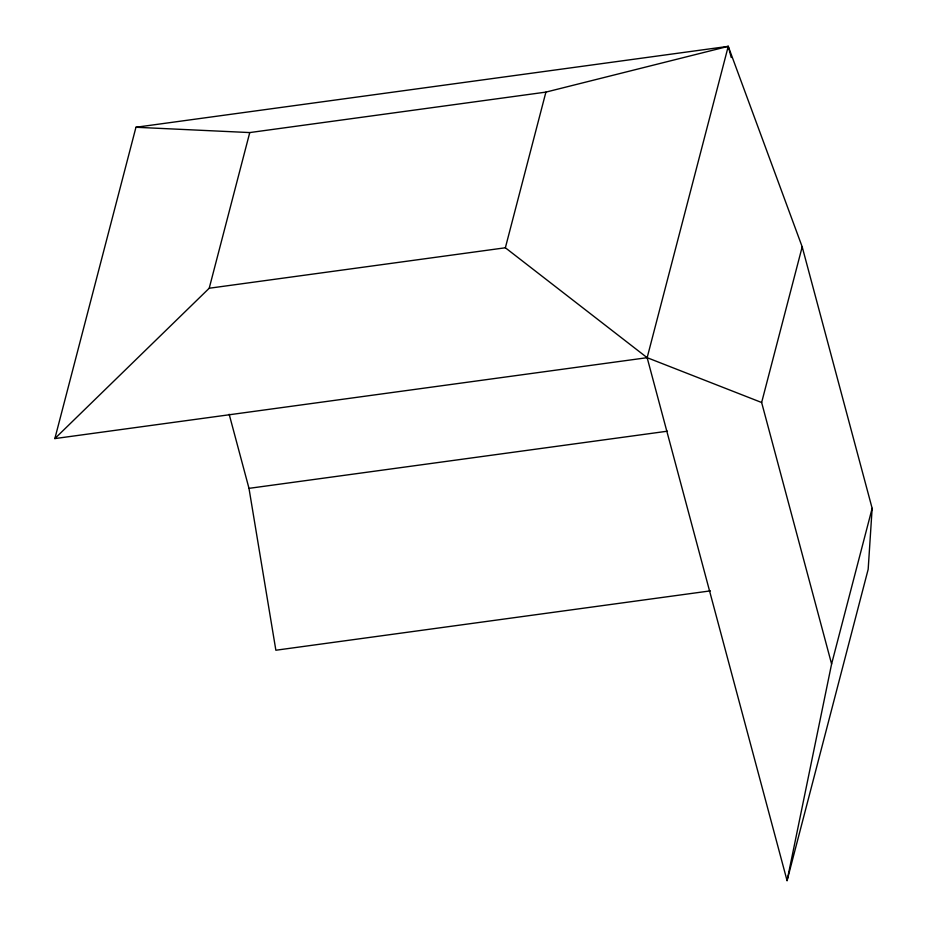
<?xml version="1.0" encoding="UTF-8"?>
<svg xmlns="http://www.w3.org/2000/svg" width="927" height="927" viewBox="0 0 927 927"><rect width="100%" height="100%" fill="white"/><g stroke="black" fill="none" stroke-linecap="round" stroke-linejoin="round"><path stroke-width="1.39" d="M135.956 127.266L249.757 132.573L545.91 92.109L728.251 46.35L802.191 246.837L872.145 508.32L868.17 569.317L787.069 880.65L647.15 357.683L728.251 46.35L135.956 127.266L54.855 438.587L647.15 357.683L761.635 402.503L831.6 663.987L787.069 880.65M54.855 438.587L209.212 288.239L249.757 132.573M647.15 357.683L505.366 247.776L545.91 92.109M761.635 402.503L802.191 246.837M831.6 663.987L872.145 508.32M209.212 288.239L505.366 247.776M229.166 414.253L248.992 488.355L667.428 431.194M710.406 590.87L275.864 650.233L248.992 488.355M728.251 46.35L731.241 57.532"/></g></svg>
